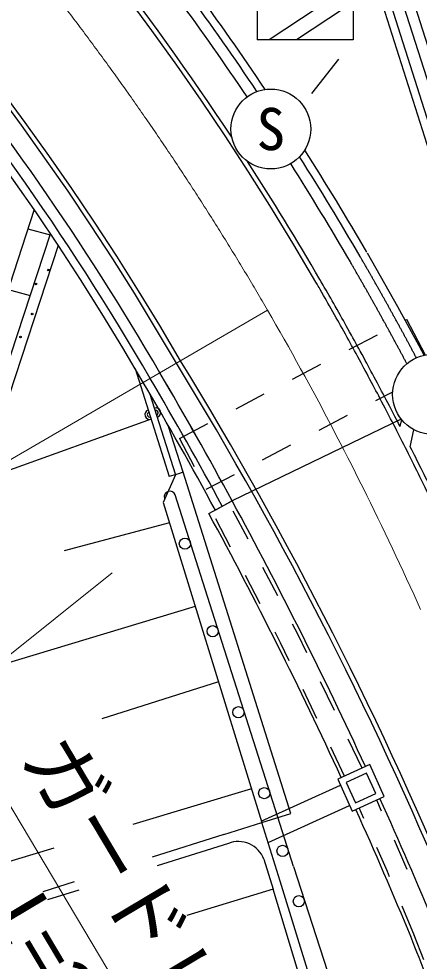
# Model space of a CAD drawing. Units: millimetres, scale not verified. Extents: x -4899410 to 5109540, y -9693800 to 6319957.
# Drawn here: x 513658 to 526192, y 257838 to 287328 of the extents above; entities that cross this region are included whole.
import ezdxf
from ezdxf.enums import TextEntityAlignment as Align

# ---------------------------------------------------------------- set-up
doc = ezdxf.new("R2010")
doc.units = ezdxf.units.MM
doc.header["$LTSCALE"] = 1000
doc.linetypes.add('CHAIN', pattern=[18.5, 12, -1.5, 3.5, -1.5])
for name, color, linetype, lineweight in [('M-BGD', 7, 'Continuous', 25), ('M-BMK', 2, 'CHAIN', 13), ('M-STR-HTXT', 7, 'Continuous', 13), ('M-STR-STR1', 1, 'Continuous', 25), ('M-STR-STRC', 7, 'Continuous', 25)]:
    doc.layers.add(name, color=color, linetype=linetype, lineweight=lineweight)
doc.styles.add('ＭＳ ゴシック', font='')
doc.styles.get('ＭＳ ゴシック').set_extended_font_data('MS Gothic')

msp = doc.modelspace()

# ---------------------------------------------------------------- linework, layer by layer
at = {"layer": 'M-BGD'}
for p, q in [((508387, 343321), (534723, 260470)), ((522840, 296756), (534942, 258686)), ((522586, 296316), (534586, 258565)), ((522417, 296024), (530577, 270353)), ((514134, 281358), (512155, 275269)), ((513939, 280759), (514634, 280568)), ((512836, 275083), (514646, 280603)), ((514893, 280233), (513168, 274974)), ((513321, 278855), (514010, 278665)), ((525775, 277906), (525805, 277921)), ((526388, 276805), (525805, 277921)), ((524003, 276979), (524889, 277442)), ((517297, 276389), (518370, 273002)), ((522231, 276052), (523117, 276516)), ((517754, 275608), (518561, 273062)), ((520458, 275126), (521344, 275589)), ((524837, 275384), (525364, 275659)), ((523065, 274457), (523951, 274920)), ((517801, 274798), (512482, 272892)), ((518799, 273138), (518337, 274598)), ((518686, 274199), (519572, 274662)), ((525627, 274804), (520339, 272242)), ((518686, 274199), (519149, 273313)), ((521292, 273530), (522178, 273994)), ((518656, 273092), (518370, 273002)), ((518799, 273138), (518656, 273092)), ((522179, 262454), (518799, 273138)), ((518561, 273062), (518176, 272191)), ((519520, 272604), (520406, 273067)), ((518176, 272191), (521264, 262178)), ((519491, 269484), (518554, 272427)), ((519609, 271845), (520339, 272242)), ((519609, 271845), (520339, 272242)), ((519848, 271975), (519849, 271975)), ((520837, 271039), (520374, 271925)), ((520290, 270790), (519827, 271677)), ((518372, 271557), (515081, 270684)), ((521764, 269267), (521300, 270153)), ((521217, 269018), (520754, 269904)), ((521910, 261881), (519491, 269484)), ((519180, 268937), (510283, 266262)), ((522390, 268068), (522227, 268380)), ((521853, 267800), (521680, 268131)), ((522671, 267484), (522390, 268068)), ((522124, 267236), (521853, 267800)), ((519907, 266577), (516254, 265421)), ((522992, 265434), (522558, 266335)), ((523538, 265682), (523104, 266583)), ((523859, 263631), (523425, 264533)), ((524405, 263880), (523971, 264781)), ((524643, 263988), (523642, 263533)), ((525099, 262987), (524643, 263988)), ((524544, 263723), (523907, 263434)), ((524834, 263086), (524544, 263723)), ((521245, 262218), (523725, 263350)), ((523642, 263533), (524097, 262532)), ((523907, 263434), (524197, 262796)), ((520940, 263229), (517225, 262114)), ((524197, 262796), (524834, 263086)), ((524097, 262532), (525099, 262987)), ((525013, 262536), (524862, 262879)), ((521466, 261550), (524015, 262713)), ((524459, 262306), (524315, 262631)), ((520079, 261800), (521264, 262178)), ((521264, 262178), (522179, 262454)), ((521840, 260336), (521264, 262178)), ((522253, 260805), (521910, 261881)), ((520079, 261800), (517835, 261091)), ((525746, 260878), (525418, 261621)), ((514757, 261373), (512173, 260598)), ((520221, 261519), (517993, 260826)), ((525196, 260639), (524863, 261392)), ((521326, 261029), (521621, 260087)), ((522253, 260805), (524141, 255018)), ((525820, 260706), (525746, 260878)), ((525265, 260476), (525196, 260639)), ((515386, 260318), (514406, 260009)), ((523044, 256442), (521840, 260336)), ((515538, 260062), (514556, 259756)), ((521621, 260087), (518923, 259266)), ((522757, 256354), (521621, 260087)), ((526046, 258634), (525656, 259555)), ((526340, 257875), (526040, 258650))]:
    msp.add_line(p, q, dxfattribs=at)
for centre, radius in [((514579, 279466), 25), ((514196, 279030), 25), ((514075, 278091), 25), ((513711, 277371), 25), ((518856, 270902), 175), ((519727, 268163), 175), ((520534, 265629), 175), ((521340, 263095), 175), ((521915, 261289), 175), ((522425, 259713), 175)]:
    msp.add_circle(centre, radius, dxfattribs=at)
for centre, radius, start, end in [((396667, 204992), 140174, 28.54028, 28.54028), ((443632, 232988), 85500, 30.16454, 83.21329), ((105069, -4689325), 5000125, 88.25258, 88.25258), ((105069, -4689325), 4999875, 88.25243, 88.25243), ((189475, -896639), 1201900, 87.05262, 87.05262), ((443632, 232988), 93350, 33.89974, 38.53973), ((443632, 232988), 93000, 33.92053, 38.54974), ((443632, 232988), 85750, 30.16454, 40.50531), ((443632, 232988), 86100, 30.16452, 39.53249), ((443632, 232988), 93350, 30.16452, 32.40366), ((443632, 232988), 93000, 30.16454, 32.38287), ((396641, 204980), 140452, 28.53777, 30.41033), ((396604, 204964), 140842, 28.53427, 30.408), ((396634, 204980), 140808, 28.53398, 30.40817), ((396653, 204984), 140190, 28.53639, 30.41188), ((517947, 275001), 150, 287.5768, 107.5768), ((517756, 274941), 150, 107.5768, 287.5768), ((517756, 274941), 75, 107.5768, 287.5768), ((517947, 275001), 75, 287.5768, 107.5768), ((518387, 272374), 175, 17.6588, 197.6587), ((396611, 204967), 140835, 24.74943, 28.53437), ((396598, 204960), 140019, 24.75131, 28.53418), ((396621, 204971), 140824, 22.52045, 24.30216), ((396590, 204958), 140028, 22.52061, 24.30095), ((520539, 260745), 837, 19.8519, 112.3049), ((-1618093, -572558), 2299496, 21.11922, 21.18964)]:
    msp.add_arc(centre, radius, start, end, dxfattribs=at)
for points, knots in [([(526105, 276723), (526088, 276755), (526078, 276774), (526060, 276807), (526041, 276843), (526031, 276862), (526012, 276897), (525993, 276932), (525983, 276952), (525964, 276987), (525945, 277022), (525935, 277042), (525916, 277077), (525897, 277112), (525886, 277131), (525868, 277166), (525849, 277201), (525838, 277221), (525819, 277256), (525800, 277291), (525790, 277310), (525771, 277345), (525752, 277380), (525741, 277400), (525722, 277435), (525703, 277470), (525693, 277490), (525674, 277524), (525655, 277559), (525644, 277579), (525625, 277614), (525606, 277649), (525595, 277668), (525576, 277703), (525557, 277738), (525546, 277758), (525527, 277793), (525508, 277828), (525497, 277847), (525478, 277882), (525459, 277917), (525448, 277936), (525429, 277971), (525410, 278006), (525399, 278026), (525380, 278061), (525361, 278095), (525350, 278115), (525331, 278150), (525311, 278185), (525300, 278204), (525281, 278239), (525262, 278274), (525251, 278293), (525232, 278328), (525212, 278363), (525201, 278382), (525182, 278417), (525163, 278452), (525152, 278471), (525132, 278506), (525113, 278541), (525102, 278560), (525083, 278595), (525063, 278630), (525052, 278649), (525033, 278684), (525013, 278719), (525002, 278738), (524983, 278773), (524963, 278807), (524952, 278827), (524933, 278862), (524913, 278896), (524902, 278916), (524882, 278950), (524863, 278985), (524852, 279004), (524832, 279039), (524813, 279074), (524802, 279093), (524782, 279128), (524762, 279162), (524751, 279182), (524731, 279216), (524712, 279251), (524701, 279271), (524681, 279305), (524661, 279340), (524650, 279359), (524630, 279394), (524610, 279428), (524599, 279448), (524579, 279482), (524559, 279517), (524548, 279536), (524528, 279571), (524509, 279605), (524497, 279625), (524477, 279659), (524458, 279694), (524446, 279713), (524426, 279747), (524406, 279782), (524395, 279801), (524375, 279836), (524362, 279859), (524358, 279866), (524341, 279895)], [0, 0, 0, 0, 1, 1, 1, 2, 2, 2, 3, 3, 3, 4, 4, 4, 5, 5, 5, 6, 6, 6, 7, 7, 7, 8, 8, 8, 9, 9, 9, 10, 10, 10, 11, 11, 11, 12, 12, 12, 13, 13, 13, 14, 14, 14, 15, 15, 15, 16, 16, 16, 17, 17, 17, 18, 18, 18, 19, 19, 19, 20, 20, 20, 21, 21, 21, 22, 22, 22, 23, 23, 23, 24, 24, 24, 25, 25, 25, 26, 26, 26, 27, 27, 27, 28, 28, 28, 29, 29, 29, 30, 30, 30, 31, 31, 31, 32, 32, 32, 33, 33, 33, 34, 34, 34, 35, 35, 35, 36, 36, 36, 36]), ([(525809, 276534), (525806, 276540), (525803, 276546), (525799, 276553), (525780, 276588), (525770, 276608), (525751, 276643), (525733, 276678), (525722, 276697), (525703, 276732), (525685, 276767), (525674, 276787), (525656, 276822), (525637, 276856), (525626, 276876), (525608, 276911), (525589, 276946), (525578, 276965), (525559, 277000), (525541, 277035), (525530, 277055), (525511, 277090), (525492, 277124), (525482, 277144), (525463, 277179), (525444, 277214), (525434, 277233), (525415, 277268), (525396, 277303), (525385, 277322), (525366, 277357), (525347, 277392), (525337, 277412), (525318, 277446), (525299, 277481), (525288, 277501), (525269, 277535), (525250, 277570), (525239, 277590), (525220, 277624), (525201, 277659), (525191, 277679), (525171, 277713), (525152, 277748), (525142, 277768), (525123, 277802), (525103, 277837), (525093, 277857), (525073, 277891), (525054, 277926), (525044, 277946), (525024, 277980), (525005, 278015), (524994, 278034), (524975, 278069), (524956, 278104), (524945, 278123), (524926, 278158), (524907, 278192), (524896, 278212), (524876, 278247), (524857, 278281), (524846, 278301), (524827, 278335), (524808, 278370), (524797, 278389), (524777, 278424), (524758, 278459), (524747, 278478), (524728, 278512), (524708, 278547), (524697, 278566), (524678, 278601), (524658, 278636), (524647, 278655), (524628, 278690), (524608, 278724), (524597, 278743), (524578, 278778), (524558, 278813), (524547, 278832), (524528, 278866), (524508, 278901), (524497, 278920), (524478, 278955), (524458, 278989), (524447, 279009), (524427, 279043), (524408, 279078), (524397, 279097), (524377, 279131), (524357, 279166), (524346, 279185), (524326, 279220), (524307, 279254), (524296, 279273), (524276, 279308), (524256, 279342), (524245, 279362), (524225, 279396), (524205, 279430), (524194, 279450), (524174, 279484), (524154, 279518), (524143, 279538), (524123, 279572), (524104, 279606), (524092, 279626), (524072, 279660), (524059, 279683), (524055, 279690), (524038, 279719)], [0, 0, 0, 0, 1, 1, 1, 2, 2, 2, 3, 3, 3, 4, 4, 4, 5, 5, 5, 6, 6, 6, 7, 7, 7, 8, 8, 8, 9, 9, 9, 10, 10, 10, 11, 11, 11, 12, 12, 12, 13, 13, 13, 14, 14, 14, 15, 15, 15, 16, 16, 16, 17, 17, 17, 18, 18, 18, 19, 19, 19, 20, 20, 20, 21, 21, 21, 22, 22, 22, 23, 23, 23, 24, 24, 24, 25, 25, 25, 26, 26, 26, 27, 27, 27, 28, 28, 28, 29, 29, 29, 30, 30, 30, 31, 31, 31, 32, 32, 32, 33, 33, 33, 34, 34, 34, 35, 35, 35, 36, 36, 36, 37, 37, 37, 37])]:
    msp.add_open_spline(points, degree=3, knots=knots, dxfattribs=at)
for points in [[(526106, 276722), (526105, 276722), (526105, 276722), (526105, 276723)], [(526106, 276721), (526106, 276721), (526106, 276721), (526106, 276722)], [(526107, 276720), (526107, 276720), (526106, 276720), (526106, 276721)], [(526107, 276719), (526107, 276719), (526107, 276719), (526107, 276720)]]:
    msp.add_open_spline(points, degree=3, dxfattribs=at)
at = {"layer": 'M-BMK'}
msp.add_lwpolyline([(526239, 268845), (526130, 269085), (526021, 269324), (525911, 269564), (525801, 269803), (525690, 270041), (525579, 270280), (525467, 270518), (525354, 270756), (525241, 270993), (525128, 271231), (525014, 271468), (524899, 271705), (524784, 271941), (524668, 272178), (524551, 272414), (524434, 272649), (524317, 272885), (524199, 273120), (524080, 273355), (523961, 273589), (523841, 273824), (523720, 274058), (523599, 274291), (523477, 274524), (523355, 274757), (523232, 274990), (523109, 275223), (522984, 275455), (522860, 275686), (522734, 275918), (522608, 276149), (522481, 276379), (522354, 276609), (522226, 276839), (522098, 277069), (521968, 277298), (521838, 277527), (521708, 277756), (521577, 277984), (521445, 278211)], dxfattribs=at)
msp.add_arc((443632, 232988), 90000, 30.1645, 83.21325, dxfattribs=at)
at = {"layer": 'M-STR-HTXT'}
for p, q in [((521445, 278211), (489728, 259778)), ((516577, 269990), (510921, 265465)), ((521797, 248582), (511473, 265907))]:
    msp.add_line(p, q, dxfattribs=at)
at = {"layer": 'M-STR-STR1'}
for points in [[(524566, 280005), (525514, 278321), (526182, 277109), (526347, 276797)], [(525627, 274804), (520339, 272242), (519812, 271955)]]:
    msp.add_lwpolyline(points, dxfattribs=at)
for centre, radius, start, end in [((443632, 232988), 85500, 30.16454, 83.21329), ((443632, 232988), 93600, 33.84507, 38.57021), ((443632, 232988), 93600, 30.16454, 32.45846), ((396653, 204984), 140190, 28.53639, 30.41188)]:
    msp.add_arc(centre, radius, start, end, dxfattribs=at)
at = {"layer": 'M-STR-STRC'}
for p, q in [((521125, 288666), (521125, 286666)), ((524125, 288666), (524125, 286666)), ((522995, 287666), (521495, 286666)), ((523856, 287666), (522356, 286666)), ((524125, 286666), (521125, 286666)), ((522835, 284989), (523674, 286067)), ((525630, 274747), (525592, 274570)), ((525659, 274764), (525630, 274747)), ((525916, 273934), (526030, 274468))]:
    msp.add_line(p, q, dxfattribs=at)
for centre in [(521548, 283880), (526611, 275575)]:
    msp.add_circle(centre, 1250, dxfattribs=at)
for centre, radius, start, end in [((388138, 206047), 153587, 22.5545, 22.5545), ((443632, 232988), 91750, 30.16477, 83.21307), ((443632, 232988), 86700, 30.16477, 83.21307), ((443632, 232988), 86850, 30.16477, 83.21307), ((132409, -3183198), 3501900, 91.09382, 91.09382), ((105065, -4689325), 5004475, 88.93679, 88.93679), ((105065, -4689325), 5004475, 88.94407, 88.94407), ((105065, -4689325), 5004475, 88.91329, 88.91329), ((105065, -4689325), 5004475, 88.92057, 88.92057), ((132409, -3183198), 3498100, 89.16227, 89.16227), ((132409, -3183198), 3498100, 89.22959, 89.22959), ((132409, -3183198), 3498100, 89.24002, 89.24002), ((132409, -3183198), 3498100, 89.12862, 89.12862), ((132409, -3183198), 3498100, 88.99408, 88.99408), ((132409, -3183198), 3498100, 89.27369, 89.27369), ((132409, -3183198), 3498100, 89.3643, 89.3643), ((132409, -3183198), 3498100, 89.46539, 89.46539), ((132409, -3183198), 3498100, 89.47583, 89.47583), ((132409, -3183198), 3498100, 89.50954, 89.50954), ((132409, -3183198), 3498100, 89.60026, 89.60026), ((132409, -3183198), 3498100, 89.61071, 89.61071), ((132409, -3183198), 3498100, 89.634, 89.634), ((132409, -3183198), 3498100, 89.64445, 89.64445), ((132409, -3183198), 3498100, 89.67819, 89.67819), ((132409, -3183198), 3498100, 89.70148, 89.70148), ((132409, -3183198), 3498100, 89.71194, 89.71194), ((132409, -3183198), 3498100, 89.74569, 89.74569), ((132409, -3183198), 3498100, 89.77945, 89.77945), ((132409, -3183198), 3498100, 89.80275, 89.80275), ((132409, -3183198), 3498100, 89.81321, 89.81321), ((132409, -3183198), 3498100, 89.83652, 89.83652), ((132409, -3183198), 3498100, 89.88076, 89.88076), ((132409, -3183198), 3498100, 89.91454, 89.91454), ((132409, -3183198), 3498100, 89.93786, 89.93786), ((132409, -3183198), 3498100, 89.94833, 89.94833), ((132409, -3183198), 3498100, 90.00546, 90.00546), ((132409, -3183198), 3498100, 90.11737, 90.11737), ((132409, -3183198), 3498100, 90.14071, 90.14071), ((132409, -3183198), 3498100, 90.15119, 90.15119), ((132409, -3183198), 3498100, 90.17454, 90.17454), ((132409, -3183198), 3498100, 90.20837, 90.20837), ((132409, -3183198), 3498100, 90.24222, 90.24222), ((132409, -3183198), 3498100, 90.35427, 90.35427), ((132409, -3183198), 3498100, 90.41146, 90.41146), ((132409, -3183198), 3498100, 90.47917, 90.47917), ((132409, -3183198), 3498100, 90.54695, 90.54695), ((132409, -3183198), 3498100, 90.55748, 90.55748), ((132409, -3183198), 3498100, 90.61482, 90.61482), ((132409, -3183198), 3498100, 90.62535, 90.62535), ((132409, -3183198), 3498100, 90.72733, 90.72733), ((132409, -3183198), 3498100, 90.78484, 90.78484), ((132409, -3183198), 3498100, 90.92124, 90.92124), ((132409, -3183198), 3498100, 90.98956, 90.98956), ((132409, -3183198), 3498100, 91.03437, 91.03437), ((132409, -3183198), 3498100, 91.05797, 91.05797), ((132409, -3183198), 3498100, 91.06859, 91.06859), ((132409, -3183198), 3498100, 91.0922, 91.0922), ((105065, -4689325), 4995525, 89.97928, 89.97928), ((105065, -4689325), 4995525, 89.98659, 89.98659), ((105065, -4689325), 4995525, 89.93959, 89.93959), ((105065, -4689325), 4995525, 89.88529, 89.88529), ((105065, -4689325), 4995525, 89.89259, 89.89259), ((105065, -4689325), 4995525, 89.8691, 89.8691), ((105065, -4689325), 4995525, 89.83829, 89.83829), ((105065, -4689325), 4995525, 89.7443, 89.7443), ((105065, -4689325), 4995525, 89.7208, 89.7208), ((105065, -4689325), 4995525, 89.72811, 89.72811), ((105065, -4689325), 4995525, 89.6973, 89.6973), ((105065, -4689325), 4995525, 89.70461, 89.70461), ((105065, -4689325), 4995525, 89.6738, 89.6738), ((105065, -4689325), 4995525, 89.68111, 89.68111), ((105065, -4689325), 4995525, 89.65761, 89.65761), ((105065, -4689325), 4995525, 89.62681, 89.62681), ((105065, -4689325), 4995525, 89.63411, 89.63411), ((105065, -4689325), 4995525, 89.60331, 89.60331), ((105065, -4689325), 4995525, 89.57981, 89.57981), ((105065, -4689325), 4995525, 89.58712, 89.58712), ((105065, -4689325), 4995525, 89.55631, 89.55631), ((105065, -4689325), 4995525, 89.56362, 89.56362), ((105065, -4689325), 4995525, 89.50932, 89.50932), ((105065, -4689325), 4995525, 89.49312, 89.49312), ((105065, -4689325), 4995525, 89.43882, 89.43882), ((105065, -4689325), 4995525, 89.44613, 89.44613), ((105065, -4689325), 4995525, 89.46963, 89.46963), ((105065, -4689325), 4995525, 89.39183, 89.39183), ((105065, -4689325), 4995525, 89.36833, 89.36833), ((105065, -4689325), 4995525, 89.37563, 89.37563), ((105065, -4689325), 4995525, 89.27433, 89.27433), ((105065, -4689325), 4995525, 89.25814, 89.25814), ((105065, -4689325), 4995525, 89.22734, 89.22734), ((105065, -4689325), 4995525, 89.23464, 89.23464), ((105065, -4689325), 4995525, 89.20384, 89.20384), ((105065, -4689325), 4995525, 89.18034, 89.18034), ((105065, -4689325), 4995525, 89.10985, 89.10985), ((105065, -4689325), 4995525, 89.11715, 89.11715), ((105065, -4689325), 4995525, 89.08635, 89.08635), ((105065, -4689325), 4995525, 89.03935, 89.03935), ((105065, -4689325), 4995525, 89.04666, 89.04666), ((105065, -4689325), 4995525, 88.99236, 88.99236), ((105065, -4689325), 4995525, 88.99966, 88.99966), ((105065, -4689325), 4995525, 88.96886, 88.96886), ((105065, -4689325), 4995525, 88.95266, 88.95266), ((105065, -4689325), 4995525, 88.92186, 88.92186), ((105065, -4689325), 4995525, 88.87486, 88.87486), ((105065, -4689325), 4995525, 88.88217, 88.88217), ((105065, -4689325), 4995525, 88.85867, 88.85867), ((105065, -4689325), 4995525, 88.82787, 88.82787), ((105065, -4689325), 4995525, 88.83517, 88.83517), ((105065, -4689325), 4995525, 88.80437, 88.80437), ((105065, -4689325), 4995525, 88.81167, 88.81167), ((105065, -4689325), 4995525, 88.73387, 88.73387), ((189474, -896639), 1201900, 86.64169, 86.64169), ((189474, -896639), 1201900, 86.67126, 86.67126), ((189474, -896639), 1201900, 86.54669, 86.54669), ((189474, -896639), 1201900, 86.26236, 86.26236), ((189474, -896639), 1201900, 86.29179, 86.29179), ((189474, -896639), 1201900, 86.1972, 86.1972), ((189474, -896639), 1201900, 86.07337, 86.07337), ((189474, -896639), 1201900, 86.00837, 86.00837), ((189474, -896639), 1201900, 85.91412, 85.91412), ((189474, -896639), 1201900, 85.81998, 85.81998), ((189474, -896639), 1201900, 85.69673, 85.69673), ((189474, -896639), 1201900, 85.72595, 85.72595), ((189474, -896639), 1201900, 85.60284, 85.60284), ((189474, -896639), 1201900, 85.63204, 85.63204), ((189474, -896639), 1201900, 85.50907, 85.50907), ((189474, -896639), 1201900, 85.22839, 85.22839), ((189474, -896639), 1201900, 85.25746, 85.25746), ((189474, -896639), 1201900, 85.16408, 85.16408), ((189474, -896639), 1201900, 85.07081, 85.07081), ((189474, -896639), 1201900, 84.85566, 84.85566), ((189474, -896639), 1201900, 84.76275, 84.76275), ((189474, -896639), 1201900, 84.79165, 84.79165), ((189474, -896639), 1201900, 84.57723, 84.57723), ((189474, -896639), 1201900, 84.51343, 84.51343), ((189475, -896639), 1201900, 88.66414, 88.66414), ((189475, -896639), 1201900, 88.69449, 88.69449), ((189475, -896639), 1201900, 88.59692, 88.59692), ((189475, -896639), 1201900, 88.46922, 88.46922), ((189475, -896639), 1201900, 88.37194, 88.37194), ((189475, -896639), 1201900, 88.27479, 88.27479), ((189475, -896639), 1201900, 88.30498, 88.30498), ((189475, -896639), 1201900, 88.20792, 88.20792), ((189475, -896639), 1201900, 88.08086, 88.08086), ((189475, -896639), 1201900, 88.11098, 88.11098), ((189475, -896639), 1201900, 87.88743, 87.88743), ((189475, -896639), 1201900, 87.79089, 87.79089), ((189475, -896639), 1201900, 87.82089, 87.82089), ((189475, -896639), 1201900, 87.72444, 87.72444), ((189475, -896639), 1201900, 87.62811, 87.62811), ((189475, -896639), 1201900, 87.31001, 87.31001), ((189475, -896639), 1201900, 87.33983, 87.33983), ((189475, -896639), 1201900, 87.2142, 87.2142), ((189475, -896639), 1201900, 87.24398, 87.24398), ((189475, -896639), 1201900, 87.1185, 87.1185), ((189475, -896639), 1201900, 86.92745, 86.92745), ((189475, -896639), 1201900, 86.95712, 86.95712), ((189475, -896639), 1201900, 86.76646, 86.76646), ((443632, 232988), 91900, 33.43377, 51.34174), ((443632, 232988), 91900, 30.16477, 32.86963), ((415748, 213457), 120806, 22.2627, 31.52825), ((415765, 213466), 120637, 22.26411, 31.53077)]:
    msp.add_arc(centre, radius, start, end, dxfattribs=at)
for points, knots in [([(532522, 257864), (532418, 258154), (532392, 258227), (532308, 258459), (532202, 258752), (532142, 258916), (532035, 259208), (531928, 259500), (531868, 259663), (531760, 259955), (531651, 260247), (531590, 260410), (531481, 260702), (531371, 260993), (531309, 261156), (531198, 261447), (531087, 261738), (531025, 261901), (530912, 262192), (530800, 262483), (530737, 262645), (530623, 262935), (530509, 263226), (530445, 263388), (530330, 263678), (530214, 263968), (530149, 264130), (530032, 264419), (529915, 264708), (529850, 264870), (529731, 265159), (529613, 265448), (529546, 265609), (529426, 265897), (529306, 266186), (529238, 266347), (529116, 266634), (528995, 266922), (528926, 267083), (528803, 267370), (528679, 267657), (528609, 267818), (528484, 268104), (528359, 268390), (528288, 268551), (528161, 268836), (528034, 269122), (527962, 269282), (527833, 269567), (527704, 269852), (527632, 270011), (527501, 270295), (527370, 270580), (527296, 270739), (527163, 271022), (527031, 271306), (526956, 271464), (526821, 271747), (526686, 272029), (526610, 272187), (526473, 272469), (526336, 272751), (526259, 272909), (526120, 273189), (525981, 273470), (525903, 273627), (525762, 273907), (525620, 274187), (525541, 274344), (525398, 274623), (525254, 274902), (525173, 275058), (525028, 275336), (524882, 275614), (524800, 275769), (524653, 276046), (524505, 276323), (524422, 276478), (524272, 276754), (524121, 277030), (524037, 277184), (523884, 277458), (523732, 277733), (523646, 277887), (523491, 278160), (523336, 278433), (523249, 278586), (523092, 278858), (523040, 278949), (523023, 278978), (522958, 279091)], [0, 0, 0, 0, 1, 1, 1, 2, 2, 2, 3, 3, 3, 4, 4, 4, 5, 5, 5, 6, 6, 6, 7, 7, 7, 8, 8, 8, 9, 9, 9, 10, 10, 10, 11, 11, 11, 12, 12, 12, 13, 13, 13, 14, 14, 14, 15, 15, 15, 16, 16, 16, 17, 17, 17, 18, 18, 18, 19, 19, 19, 20, 20, 20, 21, 21, 21, 22, 22, 22, 23, 23, 23, 24, 24, 24, 25, 25, 25, 26, 26, 26, 27, 27, 27, 28, 28, 28, 29, 29, 29, 30, 30, 30, 30]), ([(525592, 274572), (525573, 274610), (525553, 274649), (525531, 274691), (525388, 274971), (525307, 275127), (525161, 275405), (525015, 275684), (524933, 275839), (524785, 276117), (524637, 276394), (524554, 276549), (524403, 276825), (524253, 277102), (524168, 277256), (524016, 277531), (523863, 277806), (523777, 277960), (523622, 278234), (523467, 278508), (523379, 278661), (523222, 278933), (523170, 279024), (523153, 279053), (523087, 279166)], [0, 0, 0, 0, 1, 1, 1, 2, 2, 2, 3, 3, 3, 4, 4, 4, 5, 5, 5, 6, 6, 6, 7, 7, 7, 8, 8, 8, 8]), ([(526983, 271754), (526975, 271773), (526966, 271792), (526956, 271811), (526821, 272094), (526745, 272253), (526608, 272535), (526471, 272817), (526394, 272975), (526254, 273256), (526122, 273523), (526045, 273679), (525916, 273934)], [0, 0, 0, 0, 1, 1, 1, 2, 2, 2, 3, 3, 3, 4, 4, 4, 4])]:
    msp.add_open_spline(points, degree=3, knots=knots, dxfattribs=at)

# ---------------------------------------------------------------- texts
at = {"layer": 'M-STR-HTXT', "style": 'ＭＳ ゴシック'}
msp.add_text('ガードレール', height=1833, rotation=300.791, dxfattribs=at).set_placement((517065, 257500), align=Align.BOTTOM_CENTER)
msp.add_text('L=23.0', height=1833, rotation=300.791, dxfattribs=at).set_placement((516206, 256988), align=Align.TOP_CENTER)
at = {"layer": 'M-STR-STRC', "style": 'ＭＳ ゴシック'}
msp.add_text('S', height=1320, dxfattribs=at).set_placement((521548, 283880), align=Align.MIDDLE_CENTER)

doc.saveas('drawing.dxf')
